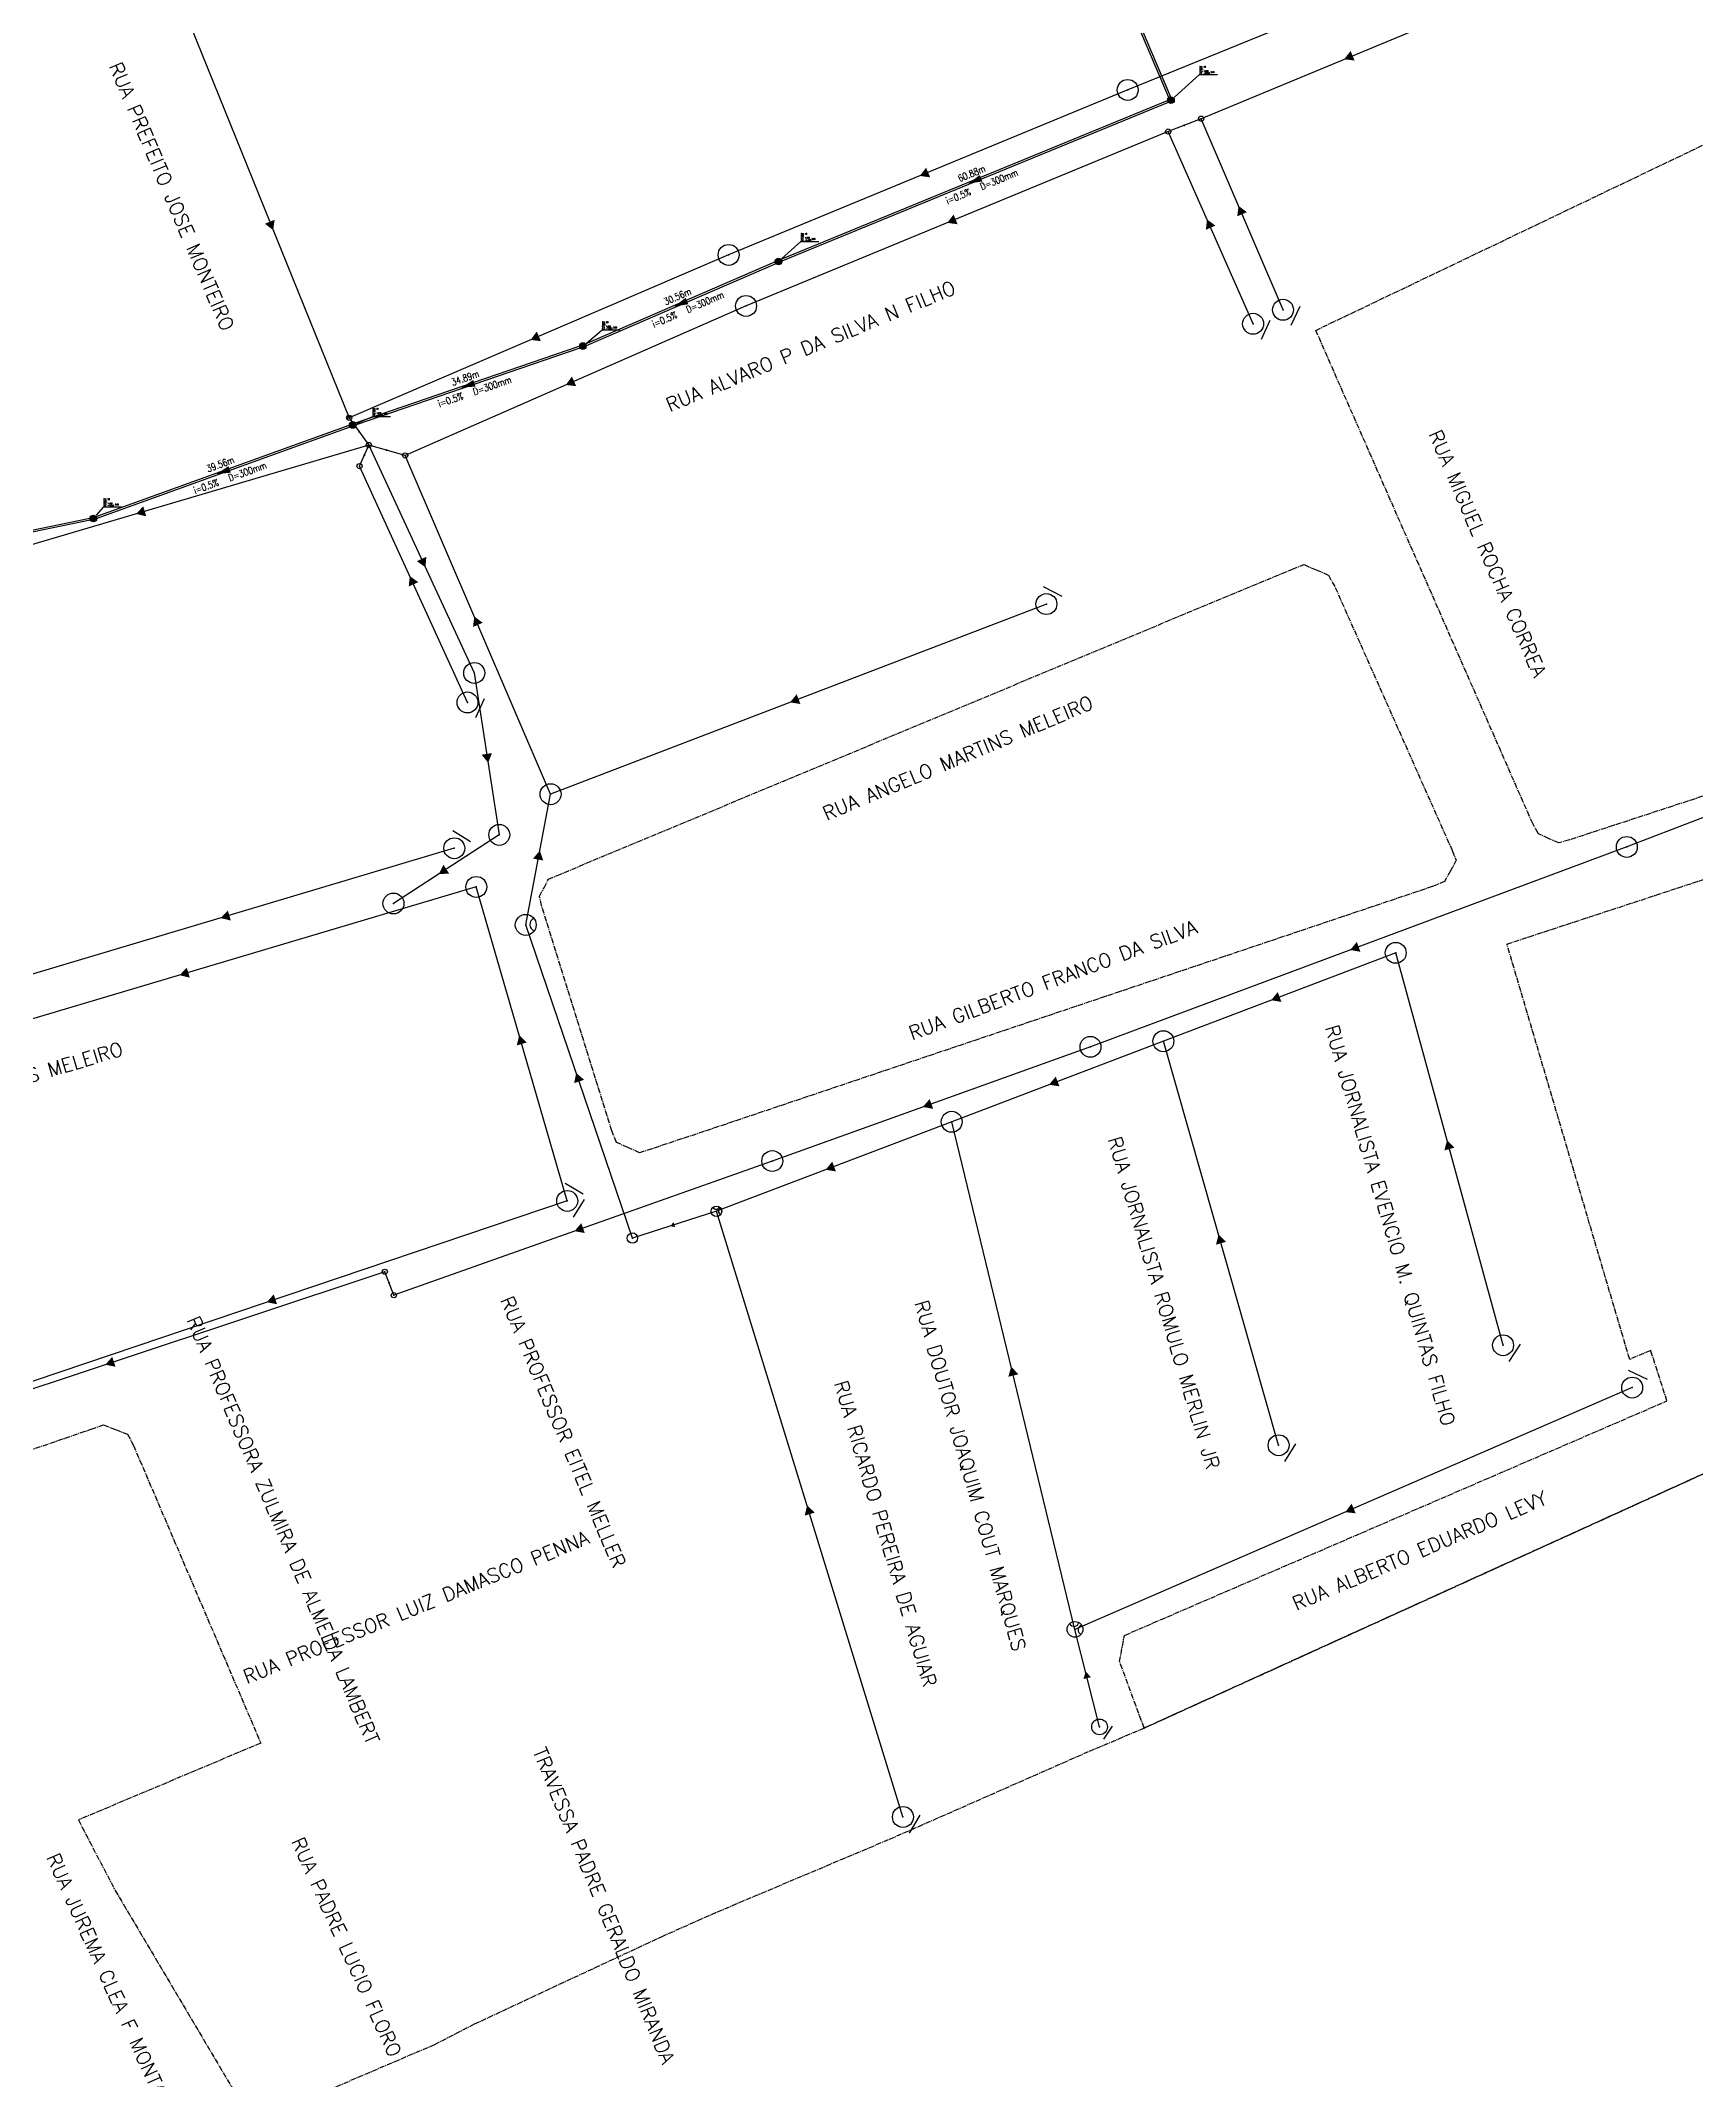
# Model space of a CAD drawing. Extents: x -289 to 361868, y -200 to 7352041.
# Drawn here: x 360986.3 to 361223.6, y 7351170 to 7351462.3 of the extents above; entities that cross this region are included whole.
import ezdxf
from ezdxf.enums import TextEntityAlignment as Align

# ---------------------------------------------------------------- set-up
doc = ezdxf.new("R2010")
doc.units = 0
doc.linetypes.add('CENTER2', pattern=[1.125, 0.75, -0.125, 0.125, -0.125])
for name, color, linetype in [('ESGOTO', 7, 'Continuous'), ('PONTOS-CAIXAS_U', 1, 'Continuous'), ('PS_IND_COMPRIMENTO', 7, 'Continuous'), ('PS_IND_DIAMETRO', 7, 'Continuous'), ('PS_IND_FLUXO', 3, 'Continuous'), ('PS_IND_INCLINACAO', 7, 'Continuous'), ('PS_PONTOS_IDENTIFICACAO_LIN', 7, 'Continuous'), ('PS_PONTOS_IDENTIFICACAO_TXT', 7, 'Continuous'), ('QUADRA-INDEF', 7, 'CENTER2'), ('TUBO_PVC', 1, 'Continuous'), ('TXT-LOGRAD', 3, 'Continuous')]:
    doc.layers.add(name, color=color, linetype=linetype)
doc.styles.add('ROMANS', font='ROMANS.shx', dxfattribs={"height": 2})
doc.styles.add('SABESP', font='ROMANS.shx', dxfattribs={"height": 2})

# ---------------------------------------------------------------- blocks, each defined once
blk = doc.blocks.new('DGE001A')
at = {"color": 0}
blk.add_lwpolyline([(0, 0, 1.5, 0, 0), (1.3, 0, 0, 0, 0)], format="xyseb", dxfattribs=at)
blk = doc.blocks.new('DRE010A')
at = {"color": 0}
blk.add_line((-2.49, -0.2), (-0.5, -2.45), dxfattribs=at)
blk.add_point((0, 0), dxfattribs=at)
blk = doc.blocks.new('DRE010B')
at = {"color": 0}
blk.add_arc((0.44, 1.45), 0.934, 182.2339, 323.8184, dxfattribs=at)
blk.add_point((0, 0), dxfattribs=at)
blk = doc.blocks.new('DGE012A')
at = {"color": 0}
blk.add_circle((0, 0), 1.5, dxfattribs=at)
blk.add_point((0, 0), dxfattribs=at)
blk = doc.blocks.new('*U3311', base_point=(9690.45, 9362.01))
at = {"const_width": 0.24, "flags": 128}
blk.add_lwpolyline([(9690.33, 9362.01, 1), (9690.57, 9362.01, 1)], format="xyb", close=True, dxfattribs=at)
blk.add_circle((9690.45, 9362.01), 0.24)
blk = doc.blocks.new('*U3312', base_point=(9690.45, 9362.01))
at = {"const_width": 0.24, "flags": 128}
blk.add_lwpolyline([(9690.33, 9362.01, 1), (9690.57, 9362.01, 1)], format="xyb", close=True, dxfattribs=at)
blk.add_circle((9690.45, 9362.01), 0.24)
blk = doc.blocks.new('*U3313', base_point=(9690.45, 9362.01))
at = {"const_width": 0.24, "flags": 128}
blk.add_lwpolyline([(9690.33, 9362.01, 1), (9690.57, 9362.01, 1)], format="xyb", close=True, dxfattribs=at)
blk.add_circle((9690.45, 9362.01), 0.24)
blk = doc.blocks.new('*U3314', base_point=(9690.45, 9362.01))
at = {"const_width": 0.24, "flags": 128}
blk.add_lwpolyline([(9690.33, 9362.01, 1), (9690.57, 9362.01, 1)], format="xyb", close=True, dxfattribs=at)
blk.add_circle((9690.45, 9362.01), 0.24)
blk = doc.blocks.new('*U3316', base_point=(9690.45, 9362.01))
at = {"const_width": 0.24, "flags": 128}
blk.add_lwpolyline([(9690.33, 9362.01, 1), (9690.57, 9362.01, 1)], format="xyb", close=True, dxfattribs=at)
blk.add_circle((9690.45, 9362.01), 0.24)

msp = doc.modelspace()

# ---------------------------------------------------------------- linework, layer by layer
at = {"layer": 'ESGOTO', "color": 3}
for points in [[(361205.99, 7351481.25), (361142.21, 7351455.29)], [(361196.2, 7351469.24), (361152.75, 7351451.17)], [(361007.76, 7351464.5), (361030.52, 7351408.28)], [(361142.21, 7351455.29), (361084.96, 7351431.63)], [(361152.75, 7351451.17), (361148.02, 7351449.33)], [(361164.49, 7351423.77), (361152.75, 7351451.17)], [(361148.02, 7351449.33), (361087.46, 7351424.32)], [(361160.2, 7351421.76), (361148.02, 7351449.33)], [(361084.96, 7351431.63), (361030.52, 7351408.28)], [(361087.46, 7351424.32), (361038.57, 7351402.88)], [(361030.52, 7351408.28), (361033.36, 7351404.37)], [(361033.36, 7351404.37), (360969.04, 7351385.37)], [(361032.02, 7351401.35), (361033.36, 7351404.37)], [(361038.57, 7351402.88), (361033.36, 7351404.37)], [(361033.36, 7351404.37), (361048.47, 7351371.69)], [(361047.5, 7351367.46), (361032.02, 7351401.35)], [(361059.42, 7351354.3), (361038.57, 7351402.88)], [(361130.55, 7351381.57), (361059.42, 7351354.3)], [(361048.47, 7351371.69), (361052.06, 7351348.47)], [(361269.64, 7351368.15), (361213.81, 7351346.74)], [(361055.86, 7351335.56), (361059.42, 7351354.3)], [(361052.06, 7351348.47), (361036.88, 7351338.63)], [(361045.61, 7351346.55), (360981.08, 7351327.28)], [(361213.81, 7351346.74), (361136.87, 7351318.08)], [(361048.77, 7351341), (360966.14, 7351316.44)], [(361061.81, 7351295.98), (361048.77, 7351341)], [(361071.16, 7351290.65), (361055.86, 7351335.56)], [(361180.66, 7351331.55), (361147.33, 7351318.88)], [(361196.06, 7351275.28), (361180.66, 7351331.55)], [(361147.33, 7351318.88), (361116.96, 7351307.33)], [(361163.86, 7351260.94), (361147.33, 7351318.88)], [(361136.87, 7351318.08), (361091.22, 7351301.7)], [(361116.96, 7351307.33), (361083.22, 7351294.49)], [(361134.65, 7351234.54), (361116.96, 7351307.33)], [(361091.22, 7351301.7), (361036.93, 7351282.46)], [(361061.81, 7351295.98), (360978.06, 7351267.75)], [(361083.22, 7351294.49), (361071.16, 7351290.65)], [(361109.97, 7351207.64), (361083.22, 7351294.49)], [(361035.64, 7351285.82), (360957.92, 7351260)], [(361036.93, 7351282.46), (361035.64, 7351285.82)], [(361214.58, 7351269.21), (361134.65, 7351234.54)], [(361138.17, 7351220.56), (361134.65, 7351234.54)]]:
    msp.add_lwpolyline(points, dxfattribs=at)
at = {"layer": 'PS_IND_FLUXO'}
for points in [[(361121.18, 7351442.63, 1, 0, 0), (361119.33, 7351441.87, 0, 0, 0)], [(361078.99, 7351425.03, 1, 0, 0), (361077.15, 7351424.23, 0, 0, 0)], [(361048.49, 7351413.24, 1, 0, 0), (361046.6, 7351412.59, 0, 0, 0)], [(361013.38, 7351400.88, 1, 0, 0), (361011.5, 7351400.2, 0, 0, 0)]]:
    msp.add_lwpolyline(points, format="xyseb", dxfattribs=at)
at = {"layer": 'PS_PONTOS_IDENTIFICACAO_LIN', "linetype": 'Continuous'}
for points in [[(361148.92, 7351454.28), (361152.53, 7351457.5), (361155.09, 7351457.5)], [(361092.61, 7351431.14), (361095.34, 7351433.57), (361097.9, 7351433.57)], [(361064.57, 7351419), (361066.82, 7351420.88), (361069.38, 7351420.88)], [(361031.67, 7351407.52), (361033.9, 7351408.46), (361036.46, 7351408.46)], [(360994.28, 7351394.34), (360995.32, 7351395.5), (360997.88, 7351395.5)]]:
    msp.add_lwpolyline(points, dxfattribs=at)
at = {"layer": 'QUADRA-INDEF'}
for points in [[(361169.2, 7351420.82), (361262.45, 7351465.42), (361297.81, 7351383.17), (361297.81, 7351383.17), (361298.42, 7351381.37), (361297.67, 7351379.61), (361296.92, 7351377.84), (361295.24, 7351377.12), (361295.24, 7351377.12), (361205.59, 7351347.75), (361205.59, 7351347.75), (361204.05, 7351347.32), (361202.58, 7351347.97), (361201.12, 7351348.62), (361200.31, 7351350.09), (361200.31, 7351350.09), (361169.2, 7351420.82)], [(361068.21, 7351306.04), (361058.12, 7351338.33), (361058.12, 7351338.33), (361057.84, 7351339.68), (361058.48, 7351340.9), (361059.11, 7351342.12), (361060.38, 7351342.66), (361060.38, 7351342.66), (361165.84, 7351386.59), (361165.84, 7351386.59), (361167.51, 7351387.23), (361169.26, 7351386.47), (361171.01, 7351385.72), (361171.98, 7351383.94), (361171.98, 7351383.94), (361188.77, 7351346.22), (361188.77, 7351346.22), (361189.35, 7351344.82), (361188.51, 7351343.31), (361187.67, 7351341.8), (361185.9, 7351341.05), (361185.9, 7351341.05), (361073.94, 7351303.43), (361073.94, 7351303.43), (361072.17, 7351302.88), (361070.51, 7351303.63), (361068.86, 7351304.38), (361068.21, 7351306.04)], [(360958.11, 7351137.4), (360873.45, 7351192.08), (360902.42, 7351226.73), (360902.42, 7351226.73), (360905.25, 7351230.19), (360909.63, 7351233.05), (360914.01, 7351235.91), (360919.56, 7351237.91), (360919.56, 7351237.91), (360993.54, 7351263.25), (360993.54, 7351263.25), (360995.31, 7351263.85), (360997.03, 7351263.19), (360998.75, 7351262.52), (360999.59, 7351260.91), (360999.59, 7351260.91), (361017.85, 7351218.23), (360991.68, 7351207.21), (360996.96, 7351197.11), (361016.65, 7351163.88), (360973.76, 7351146.53), (360958.11, 7351137.4)]]:
    msp.add_lwpolyline(points, close=True, dxfattribs=at)
for points in [[(361337.37, 7351308.01), (361144.57, 7351220.38), (361144.57, 7351220.38), (361141.05, 7351229.93), (361141.73, 7351233.67), (361219.57, 7351267.3), (361217.24, 7351274.53), (361214.22, 7351273.25), (361196.61, 7351332.81), (361300.53, 7351366.95)], [(361019.41, 7351165), (361042.83, 7351175.03), (361048.49, 7351177.95), (361075.32, 7351190.47), (361083.37, 7351194.04), (361108.05, 7351204.46), (361112.23, 7351206.28), (361136.71, 7351217.07), (361144.57, 7351220.38), (361337.37, 7351308.01)]]:
    msp.add_lwpolyline(points, dxfattribs=at)
at = {"layer": 'TUBO_PVC'}
for points in [[(361129.53, 7351498.24), (361129.67, 7351498.3), (361148.37, 7351454.32), (361148.23, 7351454.26), (361148.09, 7351454.2), (361129.39, 7351498.18)], [(361147.97, 7351453.64), (361148.03, 7351453.5), (361092.6, 7351430.73), (361092.54, 7351430.87), (361092.49, 7351431.01), (361147.92, 7351453.78)], [(361091.66, 7351430.5), (361091.72, 7351430.36), (361064.54, 7351418.62), (361064.48, 7351418.76), (361064.42, 7351418.9), (361091.6, 7351430.64)], [(361063.59, 7351418.41), (361063.64, 7351418.27), (361031.54, 7351407.27), (361031.5, 7351407.41), (361031.45, 7351407.55), (361063.54, 7351418.56)], [(361030.59, 7351407.09), (361030.64, 7351406.95), (360994.33, 7351393.86), (360994.28, 7351394), (360994.23, 7351394.14), (361030.54, 7351407.23)], [(360993.36, 7351393.74), (360993.39, 7351393.59), (360960.74, 7351386.86), (360960.71, 7351387), (360960.68, 7351387.15), (360993.33, 7351393.88)]]:
    msp.add_lwpolyline(points, close=True, dxfattribs=at)

# ---------------------------------------------------------------- block references
at = {"layer": 'ESGOTO', "color": 2}
for name, p, rotation in [('DGE001A', (361174.47, 7351460.2), 202.58659452), ('DGE012A', (361142.21, 7351455.29), 202.45410255), ('DGE001A', (361113.58, 7351443.46), 202.4507557399999), ('DGE001A', (361158.62, 7351437.47), 113.19368953), ('DGE001A', (361019.14, 7351436.39), 292.042674708), ('DGE001A', (361117.52, 7351436.73), 202.4369861), ('DGE001A', (361154.11, 7351435.54), 113.82983284), ('DGE012A', (361084.96, 7351431.63), 202.45410255), ('DGE012A', (361087.46, 7351424.32), 202.4395952), ('DGE012A', (361164.49, 7351423.77), 113.19355292), ('DRE010A', (361164.49, 7351423.77), 113.19355314), ('DGE001A', (361057.74, 7351419.96), 203.21743082), ('DGE012A', (361160.2, 7351421.76), 113.83511257), ('DRE010A', (361160.2, 7351421.76), 113.83511161), ('DGE001A', (361062.79, 7351413.51), 203.6797390099999), ('DGE001A', (361001.2, 7351394.87), 196.4589995899998), ('DGE001A', (361040.92, 7351388.03), 294.814051283), ('DGE001A', (361039.76, 7351384.4), 114.55427003), ('DGE012A', (361130.55, 7351381.57), 200.97596762), ('DRE010A', (361130.55, 7351381.57), 200.97596293), ('DGE001A', (361048.99, 7351378.59), 113.23118045), ('DGE012A', (361048.47, 7351371.69), 294.814051274), ('DGE012A', (361047.5, 7351367.46), 114.54959821), ('DRE010A', (361047.5, 7351367.46), 114.54959847), ('DGE001A', (361094.99, 7351367.94), 200.97808498), ('DGE001A', (361050.27, 7351360.08), 278.7888156389999), ('DGE012A', (361059.42, 7351354.3), 113.22848934), ('DGE012A', (361045.61, 7351346.55), 196.62673538), ('DRE010A', (361045.61, 7351346.55), 196.62672759), ('DGE012A', (361052.06, 7351348.47), 278.788815634), ('DGE012A', (361213.81, 7351346.74), 200.43027646), ('DGE001A', (361057.64, 7351344.93), 79.231400522), ('DGE001A', (361044.47, 7351343.55), 212.95218531), ('DGE012A', (361048.77, 7351341), 106.79023012), ('DGE012A', (361036.88, 7351338.63), 212.9521852699999), ('DGE001A', (361013.34, 7351336.91), 196.62972701), ('DGE012A', (361055.86, 7351335.56), 107.91555842), ('DRE010B', (361055.86, 7351335.56), 288.81303047), ('DGE001A', (361175.34, 7351332.41), 200.4302764799999), ('DGE012A', (361180.66, 7351331.55), 200.81370964), ('DGE001A', (361007.45, 7351328.72), 196.55307864), ('DGE001A', (361164, 7351325.22), 200.81370966), ('DGE001A', (361055.29, 7351318.49), 106.15362234), ('DGE012A', (361136.87, 7351318.08), 199.7388701299999), ('DGE012A', (361147.33, 7351318.88), 106.67283965), ('DGE001A', (361063.51, 7351313.11), 108.81303161), ('DGE001A', (361132.15, 7351313.11), 200.82230201), ('DGE001A', (361114.05, 7351309.89), 199.7388701099999), ('DGE012A', (361116.96, 7351307.33), 200.8346919999998), ('DGE001A', (361188.36, 7351303.42), 105.30594804), ('DGE012A', (361091.22, 7351301.7), 199.5139792899999), ('DGE001A', (361100.09, 7351300.91), 200.8346919999998), ('DRE010A', (361061.81, 7351295.98), 198.6276674800001), ('DGE012A', (361061.81, 7351295.98), 106.79023012), ('DRE010A', (361061.81, 7351295.98), 106.15361982), ('DGE001A', (361064.08, 7351292.08), 199.5139793099999), ('DGE001A', (361155.6, 7351289.91), 105.92319908), ('DGE001A', (361019.94, 7351281.87), 198.6276666399999), ('DGE012A', (361196.06, 7351275.28), 106.10046979), ('DRE010A', (361196.06, 7351275.28), 105.30595043), ('DGE001A', (360996.78, 7351272.91), 198.37743579), ('DGE001A', (361125.81, 7351270.94), 103.65966757), ('DRE010A', (361214.58, 7351269.21), 203.449017), ('DGE012A', (361214.58, 7351269.21), 203.4490152199999), ('DGE012A', (361163.86, 7351260.94), 106.67283965), ('DRE010A', (361163.86, 7351260.94), 105.92320102), ('DGE001A', (361096.6, 7351251.07), 107.11896029), ('DGE001A', (361174.62, 7351251.87), 203.4495889299999), ('DGE012A', (361109.97, 7351207.64), 107.5948742), ('DRE010A', (361109.97, 7351207.64), 107.11896363)]:
    msp.add_blockref(name, p, dxfattribs=dict(at, rotation=rotation))
for name, p, xscale, yscale, rotation in [('DGE001A', (361150.39, 7351450.25), 0.2499999999999999, 0.2499999999999999, 201.25636054), ('DGE012A', (361152.75, 7351451.17), 0.25, 0.25, 202.58147188), ('DGE012A', (361148.02, 7351449.33), 0.25, 0.25, 201.25636056), ('DGE012A', (361030.52, 7351408.28), 0.2499999999999999, 0.2499999999999999, 292.039990456), ('DRE010B', (361030.52, 7351408.28), 0.25, 0.25, 112.03999076), ('DRE010B', (361030.52, 7351408.28), 0.25, 0.25, 23.215113617), ('DGE001A', (361031.94, 7351406.33), 0.2499999999999999, 0.2499999999999999, 305.924760934), ('DGE001A', (361032.69, 7351402.86), 0.25, 0.25, 66.19461167800002), ('DGE012A', (361033.36, 7351404.37), 0.25, 0.25, 164.04009026), ('DGE001A', (361035.96, 7351403.63), 0.25, 0.25, 164.05222072), ('DGE012A', (361032.02, 7351401.35), 0.25, 0.25, 114.54959819), ('DGE012A', (361038.57, 7351402.88), 0.25, 0.25, 113.22848936), ('DGE012A', (361083.22, 7351294.49), 0.4999999999999998, 0.4999999999999998, 107.5948742), ('DRE010B', (361083.22, 7351294.49), 0.5, 0.5, 20.834693846), ('DGE001A', (361077.19, 7351292.57), 0.4999999999999999, 0.4999999999999999, 197.66190521), ('DRE010B', (361083.22, 7351294.49), 0.5, 0.5, 287.1189636349999), ('DGE012A', (361071.16, 7351290.65), 0.4999999999999999, 0.4999999999999999, 107.91555842), ('DGE012A', (361035.64, 7351285.82), 0.25, 0.25, 198.3774358), ('DGE001A', (361036.29, 7351284.14), 0.25, 0.25, 111.00323422), ('DGE012A', (361036.93, 7351282.46), 0.25, 0.25, 111.00323422), ('DGE012A', (361134.65, 7351234.54), 0.7499999999999999, 0.7499999999999999, 203.4490152099999), ('DRE010B', (361134.65, 7351234.54), 0.7500000000000001, 0.7500000000000001, 23.44902004500001), ('DRE010B', (361134.65, 7351234.54), 0.7500000000000001, 0.7500000000000001, 284.132647272), ('DGE001A', (361136.41, 7351227.55), 0.7499999999999999, 0.7499999999999999, 104.11274817), ('DGE012A', (361138.17, 7351220.56), 0.75, 0.75, 104.1326445), ('DRE010A', (361138.17, 7351220.56), 0.75, 0.75, 104.13264727)]:
    msp.add_blockref(name, p, dxfattribs=dict(at, xscale=xscale, yscale=yscale, rotation=rotation))
at = {"layer": 'PONTOS-CAIXAS_U', "xscale": 2, "yscale": 2, "zscale": 2}
for name, p in [('*U3311', (361148.42, 7351453.82)), ('*U3312', (361092.1, 7351430.69)), ('*U3313', (361064.04, 7351418.57)), ('*U3314', (361031.04, 7351407.25)), ('*U3316', (360993.83, 7351393.83))]:
    msp.add_blockref(name, p, dxfattribs=at)

# ---------------------------------------------------------------- texts
at = {"layer": 'PS_IND_COMPRIMENTO', "style": 'ROMANS', "width": 0.8}
for s, rotation, p in [('60.88m', 22.333, (361119.82, 7351443.32)), ('30.56m', 23.3584, (361077.62, 7351425.68)), ('34.89m', 18.9254, (361047.17, 7351414)), ('39.56m', 19.8338, (361012.05, 7351401.63))]:
    msp.add_text(s, height=1, rotation=rotation, dxfattribs=at).set_placement(p, align=Align.MIDDLE_CENTER)
at = {"layer": 'PS_IND_DIAMETRO', "style": 'ROMANS', "width": 0.8}
for rotation, p in [(22.333, (361123.75, 7351442.45)), (23.3584, (361081.56, 7351424.88)), (18.9254, (361051.04, 7351412.89)), (19.8338, (361015.93, 7351400.58))]:
    msp.add_text('D=300mm', height=1, rotation=rotation, dxfattribs=at).set_placement(p, align=Align.MIDDLE_CENTER)
at = {"layer": 'PS_IND_INCLINACAO', "style": 'ROMANS', "width": 0.8}
for rotation, p in [(22.333, (361117.92, 7351440.05)), (23.3584, (361075.77, 7351422.38)), (18.9254, (361045.08, 7351410.85)), (19.8338, (361010, 7351398.44))]:
    msp.add_text('i=0.5%', height=1, rotation=rotation, dxfattribs=at).set_placement(p, align=Align.MIDDLE_CENTER)
at = {"layer": 'PS_PONTOS_IDENTIFICACAO_TXT', "style": 'ROMANS', "width": 0.8}
for s, p in [('P.V. 48', (361152.53, 7351458.5)), ('EST. ', (361152.53, 7351458.2)), ('C.T. 1.499', (361152.53, 7351457.9)), ('C.F. -0.815', (361152.53, 7351457.6)), ('2.31', (361154.13, 7351457.75)), ('P.V. 49', (361095.34, 7351434.57)), ('EST. ', (361095.34, 7351434.27)), ('C.T. 1.570', (361095.34, 7351433.97)), ('C.F. -1.119', (361095.34, 7351433.67)), ('2.69', (361096.87, 7351433.82)), ('C.T. 1.559', (361066.82, 7351421.28)), ('C.F. -1.272', (361066.82, 7351420.98)), ('P.V. 50', (361066.82, 7351421.88)), ('EST. ', (361066.82, 7351421.58)), ('2.83', (361068.42, 7351421.13)), ('P.V. 51', (361033.9, 7351409.46)), ('EST. ', (361033.9, 7351409.16)), ('C.T. 1.577', (361033.9, 7351408.86)), ('C.F. -1.446', (361033.9, 7351408.56)), ('3.02', (361035.49, 7351408.71)), ('P.V. 52', (360995.32, 7351396.5)), ('EST. ', (360995.32, 7351396.2)), ('C.T. 1.412', (360995.32, 7351395.9)), ('C.F. -1.644', (360995.32, 7351395.6)), ('3.06', (360996.93, 7351395.75))]:
    msp.add_text(s, height=0.2, dxfattribs=at).set_placement(p)
at = {"layer": 'TXT-LOGRAD', "style": 'SABESP'}
for s, rotation, p in [('RUA PREFEITO JOSE MONTEIRO', -66.9213, (361005.06, 7351440.02)), ('RUA ALVARO P DA SILVA N FILHO', 22.4834, (361096.73, 7351418.55)), ('RUA MIGUEL ROCHA CORREA', -66.5954, (361193.83, 7351388.81)), ('RUA ANGELO MARTINS MELEIRO', 22.8222, (361117.85, 7351359.5)), ('RUA GILBERTO FRANCO DA SILVA', 20.5846, (361131.46, 7351327.66)), ('RUA JORNALISTA EVENCIO M. QUINTAS FILHO', -73.5835, (361179.87, 7351292.48)), ('RUA ANGELO MARTINS MELEIRO', 16.4519, (360977.97, 7351311.95)), ('RUA JORNALISTA ROMULO MERLIN JR', -73.3326, (361147.39, 7351281.35)), ('RUA PROFESSOR EITEL MELLER', -67.1412, (361061.21, 7351262.85)), ('RUA DOUTOR JOAQUIM COUT MARQUES', -74.2288, (361119.64, 7351256.57)), ('RUA PROFESSORA ZULMIRA DE ALMEIDA LAMBERT', -66.9895, (361021.03, 7351248.77)), ('RUA RICARDO PEREIRA DE AGUIAR', -73.5911, (361107.46, 7351248.24)), ('RUA ALBERTO EDUARDO LEVY', 23.097, (361184.08, 7351245.83)), ('RUA PROFESSOR LUIZ DAMASCO PENNA', 22.3179, (361040.12, 7351237.74)), ('TRAVESSA PADRE GERALDO MIRANDA', -67.5171, (361067.06, 7351194.95)), ('RUA PADRE LUCIO FLORO', -65.5092, (361030.14, 7351188.99)), ('RUA JUREMA CLEA F MONTANARINI', -65.804, (360997.42, 7351181.17))]:
    msp.add_text(s, height=2, rotation=rotation, dxfattribs=at).set_placement(p, align=Align.MIDDLE_CENTER)

doc.saveas('drawing.dxf')
